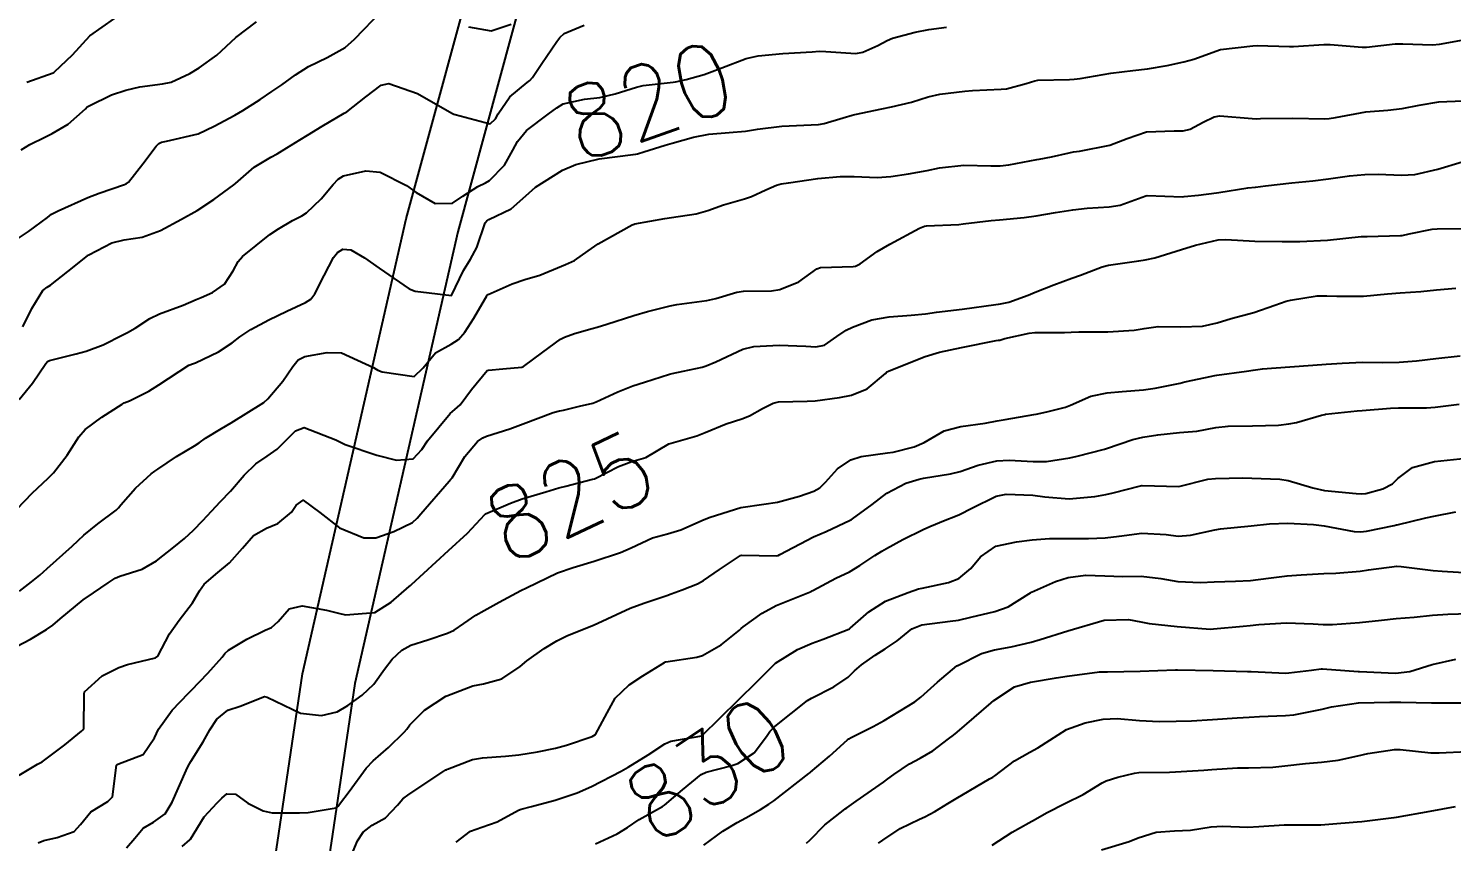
# Model space of a CAD drawing. Header units: metres. Extents: x 307586 to 320046, y 7427249 to 7434250.
# Drawn here: x 319139.2 to 319217.2, y 7427619.6 to 7427664.3 of the extents above; entities that cross this region are included whole.
import ezdxf
from ezdxf.enums import TextEntityAlignment as Align

# ---------------------------------------------------------------- set-up
doc = ezdxf.new("R2010")
doc.units = ezdxf.units.M
doc.header["$MEASUREMENT"] = 0
for name, color, linetype in [('Cotas', 45, 'Continuous'), ('Curvas de Nivel 1m', 11, 'Continuous'), ('Curvas de Nivel 5m', 15, 'Continuous'), ('Vias Secundárias', 230, 'Continuous')]:
    doc.layers.add(name, color=color, linetype=linetype)
doc.styles.add('Style-STANDARD', font='STANDARD.shx')

msp = doc.modelspace()

# ---------------------------------------------------------------- linework, layer by layer
at = {"layer": 'Curvas de Nivel 1m', "flags": 128}
for points, elevation in [([(319138.41, 7427652.601), (319139.178, 7427653.129), (319140.218, 7427653.882), (319140.32, 7427653.985), (319140.425, 7427654.079), (319140.803, 7427654.251), (319142.434, 7427654.979), (319143.053, 7427655.228), (319144.442, 7427655.7), (319144.534, 7427655.737), (319144.659, 7427655.828), (319145.451, 7427656.827), (319146.181, 7427657.813), (319146.328, 7427657.958), (319146.475, 7427658.033), (319146.743, 7427658.074), (319148.48, 7427658.485), (319149.359, 7427658.897), (319150.49, 7427659.513), (319150.92, 7427659.754), (319151.873, 7427660.369), (319152.509, 7427660.797), (319153.069, 7427661.178), (319153.821, 7427661.721), (319154.528, 7427662.184), (319155.552, 7427662.68), (319156.538, 7427663.217), (319157.047, 7427663.682), (319158.559, 7427665.258)], 818), ([(319139.089, 7427661.32), (319140.522, 7427661.822), (319140.558, 7427661.844), (319140.605, 7427661.879), (319141.593, 7427662.809), (319142.543, 7427663.86), (319144.557, 7427665.28)], 816), ([(319138.767, 7427657.598), (319139.252, 7427657.892), (319140.067, 7427658.295), (319140.479, 7427658.495), (319141.351, 7427659.005), (319142.291, 7427659.862), (319142.397, 7427659.958), (319142.495, 7427660.022), (319143.723, 7427660.623), (319144.509, 7427660.873), (319145.28, 7427661.054), (319146.514, 7427661.228), (319147.002, 7427661.317), (319148.019, 7427661.788), (319148.526, 7427662.103), (319149.501, 7427662.803), (319150.543, 7427663.76), (319151.675, 7427664.626)], 817), ([(319138.864, 7427647.895), (319139.357, 7427648.896), (319139.953, 7427649.884), (319140.191, 7427650.067), (319140.377, 7427650.185), (319141.332, 7427650.923), (319142.402, 7427651.788), (319142.434, 7427651.818), (319142.482, 7427651.849), (319143.749, 7427652.497), (319144.411, 7427652.668), (319145.415, 7427652.818), (319146.417, 7427653.174), (319147.568, 7427653.793), (319148.428, 7427654.283), (319149.333, 7427654.871), (319150.442, 7427655.684), (319150.527, 7427655.759), (319151.549, 7427656.651), (319152.465, 7427657.209), (319152.808, 7427657.386), (319153.348, 7427657.721), (319154.045, 7427658.147), (319154.48, 7427658.412), (319155.276, 7427658.911), (319156.492, 7427659.609), (319156.623, 7427659.688), (319157.665, 7427660.513), (319158.515, 7427661.147), (319158.929, 7427661.244), (319160.509, 7427660.7), (319162.391, 7427659.612), (319162.456, 7427659.574), (319162.492, 7427659.558), (319162.567, 7427659.534), (319164.487, 7427659.037), (319164.775, 7427659.302), (319164.931, 7427659.586), (319165.571, 7427660.515), (319166.519, 7427661.302), (319166.674, 7427661.414), (319166.806, 7427661.566), (319167.322, 7427662.349), (319168.14, 7427663.546), (319168.314, 7427663.776), (319168.55, 7427663.986), (319169.644, 7427664.442)], 819), ([(319163.301, 7427664.353), (319164.548, 7427664.143), (319165.634, 7427664.498)], 818), ([(319138.558, 7427637.897), (319139.376, 7427638.754), (319140.25, 7427639.592), (319140.54, 7427639.876), (319141.294, 7427640.838), (319141.934, 7427641.855), (319142.287, 7427642.258), (319143.202, 7427642.932), (319144.301, 7427643.648), (319144.421, 7427643.71), (319144.719, 7427643.826), (319145.774, 7427644.35), (319146.312, 7427644.711), (319147.97, 7427645.785), (319148.229, 7427645.877), (319148.325, 7427645.91), (319149.585, 7427646.517), (319150.342, 7427647.018), (319150.764, 7427647.336), (319151.369, 7427647.745), (319152.358, 7427648.277), (319153.342, 7427648.741), (319154.368, 7427649.229), (319154.662, 7427649.415), (319154.88, 7427649.705), (319155.383, 7427650.706), (319155.906, 7427651.695), (319156.12, 7427651.978), (319156.408, 7427652.16), (319156.845, 7427652.121), (319157.603, 7427651.672), (319158.395, 7427651.104), (319160.055, 7427649.966), (319160.376, 7427649.838), (319162.373, 7427649.61), (319163.02, 7427650.977), (319163.403, 7427651.6), (319163.754, 7427652.252), (319164.225, 7427653.592), (319164.3, 7427653.715), (319164.425, 7427653.787), (319165.635, 7427654.374), (319166.438, 7427655.077), (319166.973, 7427655.562), (319168.462, 7427656.496), (319169.191, 7427656.807), (319170.469, 7427657.103), (319172.329, 7427657.349), (319172.472, 7427657.362), (319172.578, 7427657.382), (319172.915, 7427657.486), (319174.086, 7427657.864), (319174.478, 7427657.973), (319175.648, 7427658.292), (319176.483, 7427658.466), (319177.601, 7427658.551), (319178.485, 7427658.636), (319179.157, 7427658.742), (319180.488, 7427658.895), (319182.094, 7427658.981), (319182.489, 7427659), (319182.813, 7427659.043), (319183.845, 7427659.356), (319184.338, 7427659.509), (319184.496, 7427659.546), (319185.978, 7427659.858), (319186.502, 7427659.967), (319187.597, 7427660.223), (319188.511, 7427660.511), (319189.147, 7427660.66), (319190.516, 7427660.817), (319190.937, 7427660.853), (319192.518, 7427660.927), (319192.809, 7427660.957), (319193.887, 7427661.236), (319194.364, 7427661.392), (319194.525, 7427661.419), (319196.266, 7427661.472), (319196.526, 7427661.48), (319196.838, 7427661.517), (319198.529, 7427661.817), (319199.738, 7427661.961), (319200.532, 7427662.042), (319201.622, 7427662.232), (319202.536, 7427662.427), (319203.087, 7427662.575), (319204.543, 7427663.11), (319206.32, 7427663.318), (319206.546, 7427663.325), (319208.332, 7427663.277), (319208.546, 7427663.279), (319210.208, 7427663.383), (319210.548, 7427663.39), (319212.318, 7427663.242), (319212.546, 7427663.242), (319214.125, 7427663.419), (319214.55, 7427663.429), (319216.16, 7427663.363), (319216.549, 7427663.399), (319217.867, 7427663.637)], 821), ([(319138.686, 7427633.387), (319139.335, 7427633.888), (319139.802, 7427634.269), (319140.19, 7427634.62), (319141.566, 7427635.86), (319141.891, 7427636.171), (319142.212, 7427636.465), (319142.981, 7427637.083), (319143.972, 7427637.833), (319144.105, 7427637.96), (319144.236, 7427638.116), (319145.039, 7427639.028), (319145.892, 7427639.814), (319146.099, 7427639.967), (319146.257, 7427640.081), (319147.29, 7427640.772), (319148.277, 7427641.363), (319148.529, 7427641.528), (319148.881, 7427641.774), (319149.751, 7427642.303), (319150.292, 7427642.62), (319152.077, 7427643.733), (319152.305, 7427643.932), (319153.122, 7427644.915), (319153.673, 7427645.716), (319153.963, 7427646.079), (319154.331, 7427646.258), (319155.56, 7427646.472), (319156.335, 7427646.465), (319158.1, 7427645.663), (319158.233, 7427645.572), (319158.322, 7427645.52), (319158.567, 7427645.411), (319160.318, 7427645.162), (319160.816, 7427645.633), (319161.501, 7427646.457), (319162.343, 7427646.935), (319162.758, 7427647.195), (319163.094, 7427647.603), (319163.601, 7427648.357), (319164.313, 7427649.591), (319164.335, 7427649.629), (319164.374, 7427649.666), (319165.705, 7427650.255), (319166.387, 7427650.484), (319167.22, 7427650.728), (319168.398, 7427651.215), (319168.628, 7427651.309), (319169.116, 7427651.533), (319169.868, 7427652.066), (319170.412, 7427652.44), (319172.284, 7427653.492), (319172.384, 7427653.531), (319172.424, 7427653.537), (319174.071, 7427653.831), (319174.429, 7427653.884), (319175.793, 7427654.096), (319176.435, 7427654.281), (319177.29, 7427654.588), (319178.445, 7427654.908), (319178.821, 7427655.043), (319179.601, 7427655.409), (319180.196, 7427655.662), (319180.456, 7427655.733), (319180.855, 7427655.793), (319182.459, 7427656.028), (319183.676, 7427656.143), (319184.461, 7427656.142), (319185.709, 7427656.089), (319186.461, 7427656.137), (319187.425, 7427656.278), (319188.465, 7427656.471), (319189.14, 7427656.62), (319190.468, 7427656.758), (319191.941, 7427656.731), (319192.468, 7427656.73), (319192.935, 7427656.779), (319194.471, 7427657.067), (319194.607, 7427657.093), (319195.268, 7427657.222), (319196.244, 7427657.443), (319196.476, 7427657.485), (319196.802, 7427657.531), (319198.48, 7427657.852), (319199.42, 7427658.234), (319200.487, 7427658.598), (319202, 7427658.649), (319202.488, 7427658.648), (319202.88, 7427658.735), (319203.586, 7427659.119), (319204.19, 7427659.42), (319204.498, 7427659.463), (319206.273, 7427659.315), (319206.496, 7427659.314), (319206.736, 7427659.325), (319208.506, 7427659.338), (319210.248, 7427659.3), (319210.506, 7427659.315), (319210.848, 7427659.377), (319212.51, 7427659.687), (319213.72, 7427659.789), (319214.512, 7427659.872), (319215.435, 7427660.06), (319216.516, 7427660.232), (319217.859, 7427660.293)], 822), ([(319138.137, 7427630.141), (319139.285, 7427630.75), (319140.154, 7427631.274), (319140.51, 7427631.522), (319140.911, 7427631.869), (319142.174, 7427632.912), (319142.735, 7427633.287), (319143.541, 7427633.836), (319143.926, 7427634.093), (319144.187, 7427634.202), (319145.414, 7427634.594), (319146.195, 7427635.043), (319147.145, 7427635.796), (319147.721, 7427636.276), (319148.217, 7427636.734), (319148.736, 7427637.264), (319149.206, 7427637.77), (319149.709, 7427638.295), (319150.244, 7427638.864), (319151.005, 7427639.749), (319151.636, 7427640.365), (319152.269, 7427640.796), (319152.817, 7427641.182), (319153.365, 7427641.719), (319153.814, 7427642.189), (319154.289, 7427642.357), (319156.03, 7427641.693), (319156.281, 7427641.551), (319156.539, 7427641.426), (319158.271, 7427640.843), (319159.347, 7427640.569), (319160.268, 7427640.645), (319160.747, 7427641.162), (319161.045, 7427641.629), (319162.298, 7427643.132), (319162.556, 7427643.352), (319162.842, 7427643.605), (319163.463, 7427644.447), (319164.322, 7427645.486), (319164.395, 7427645.517), (319165.18, 7427645.581), (319166.223, 7427645.672), (319166.325, 7427645.712), (319167.385, 7427646.507), (319168.348, 7427647.21), (319168.558, 7427647.331), (319169.108, 7427647.532), (319170.077, 7427647.801), (319170.356, 7427647.876), (319170.887, 7427648.041), (319172.363, 7427648.512), (319173.115, 7427648.733), (319174.369, 7427649.048), (319174.722, 7427649.114), (319176.372, 7427649.337), (319176.872, 7427649.443), (319178.016, 7427649.788), (319178.379, 7427649.838), (319179.917, 7427649.868), (319180.381, 7427649.933), (319181.418, 7427650.354), (319182.399, 7427651.077), (319182.615, 7427651.153), (319184.401, 7427651.194), (319184.53, 7427651.219), (319184.773, 7427651.346), (319185.723, 7427652.023), (319186.414, 7427652.423), (319188.033, 7427653.306), (319188.314, 7427653.412), (319188.425, 7427653.426), (319190.197, 7427653.511), (319190.427, 7427653.536), (319191.969, 7427653.718), (319192.43, 7427653.754), (319193.779, 7427653.89), (319194.434, 7427653.987), (319195.496, 7427654.16), (319196.439, 7427654.311), (319197.231, 7427654.408), (319198.442, 7427654.481), (319199.043, 7427654.575), (319200.452, 7427655.086), (319200.515, 7427655.096), (319202.451, 7427655.032), (319202.546, 7427655.035), (319203.344, 7427655.121), (319204.318, 7427655.248), (319204.454, 7427655.266), (319206.041, 7427655.51), (319206.458, 7427655.563), (319207.003, 7427655.626), (319208.46, 7427655.786), (319209.615, 7427655.895), (319210.463, 7427656.01), (319211.614, 7427656.172), (319212.465, 7427656.257), (319213.194, 7427656.274), (319214.465, 7427656.207), (319215.198, 7427656.25), (319216.469, 7427656.54), (319217.796, 7427656.95)], 823), ([(319138.66, 7427623.291), (319139.664, 7427623.884), (319139.923, 7427624.023), (319140.065, 7427624.126), (319141.168, 7427624.958), (319142.081, 7427625.706), (319142.16, 7427625.772), (319142.203, 7427625.849), (319142.223, 7427627.737), (319142.242, 7427627.849), (319143.221, 7427628.74), (319144.126, 7427629.185), (319144.593, 7427629.36), (319146.132, 7427629.721), (319146.268, 7427629.808), (319146.902, 7427631.048), (319147.429, 7427631.791), (319148.173, 7427632.747), (319148.546, 7427633.409), (319148.814, 7427633.774), (319149.555, 7427634.4), (319150.195, 7427634.938), (319150.915, 7427635.749), (319151.519, 7427636.434), (319152.22, 7427636.846), (319152.845, 7427637.102), (319153.589, 7427637.716), (319153.852, 7427638.098), (319154.24, 7427638.376), (319155.144, 7427637.701), (319156.22, 7427636.856), (319157.57, 7427636.312), (319158.213, 7427636.305), (319159.208, 7427636.661), (319160.226, 7427637.149), (319160.483, 7427637.383), (319160.682, 7427637.633), (319162.251, 7427639.427), (319162.339, 7427639.522), (319162.404, 7427639.608), (319163.093, 7427640.78), (319163.804, 7427641.595), (319164.08, 7427641.797), (319164.286, 7427641.89), (319165.573, 7427642.295), (319166.293, 7427642.569), (319167.938, 7427643.184), (319168.3, 7427643.279), (319168.513, 7427643.325), (319169.385, 7427643.529), (319170.121, 7427643.705), (319170.307, 7427643.772), (319171.497, 7427644.32), (319172.32, 7427644.649), (319172.957, 7427644.85), (319174.33, 7427645.292), (319174.468, 7427645.331), (319175.078, 7427645.463), (319176.113, 7427645.674), (319176.336, 7427645.744), (319176.865, 7427645.969), (319178.345, 7427646.658), (319178.943, 7427646.818), (319180.348, 7427646.892), (319181.799, 7427646.83), (319182.347, 7427646.794), (319182.827, 7427646.886), (319183.499, 7427647.359), (319184.008, 7427647.701), (319184.358, 7427647.874), (319185.43, 7427648.272), (319186.364, 7427648.444), (319187.574, 7427648.521), (319188.366, 7427648.612), (319188.965, 7427648.696), (319190.369, 7427648.866), (319192.229, 7427649.11), (319192.372, 7427649.134), (319192.471, 7427649.15), (319192.931, 7427649.244), (319193.989, 7427649.623), (319194.381, 7427649.789), (319195.406, 7427650.201), (319196.393, 7427650.56), (319196.866, 7427650.732), (319198.054, 7427651.185), (319198.404, 7427651.276), (319200.059, 7427651.511), (319200.407, 7427651.56), (319200.933, 7427651.677), (319202.413, 7427652.125), (319203.172, 7427652.366), (319204.418, 7427652.668), (319204.84, 7427652.684), (319206.418, 7427652.582), (319207.928, 7427652.577), (319208.418, 7427652.581), (319208.894, 7427652.58), (319210.419, 7427652.639), (319212.248, 7427652.84), (319212.421, 7427652.849), (319212.577, 7427652.853), (319214.422, 7427652.9), (319214.504, 7427652.907), (319214.882, 7427652.985), (319216.159, 7427653.241), (319216.427, 7427653.268), (319218.082, 7427653.291)], 824), ([(319144.543, 7427619.29), (319144.997, 7427619.82), (319145.463, 7427620.374), (319146.026, 7427620.71), (319146.67, 7427621.164), (319147.059, 7427621.795), (319147.822, 7427623.545), (319147.928, 7427623.782), (319148.066, 7427624.041), (319148.743, 7427625.107), (319149.119, 7427625.77), (319149.502, 7427626.355), (319150.099, 7427626.846), (319150.783, 7427627.069), (319152.111, 7427627.593), (319152.265, 7427627.574), (319154.098, 7427626.691), (319155.243, 7427626.551), (319156.099, 7427626.763), (319156.684, 7427627.102), (319157.478, 7427627.67), (319158.119, 7427628.286), (319158.688, 7427629.094), (319159.125, 7427629.65), (319159.649, 7427630.136), (319160.145, 7427630.422), (319161.065, 7427630.71), (319162.155, 7427631.075), (319162.521, 7427631.243), (319163.047, 7427631.601), (319163.698, 7427632.065), (319164.17, 7427632.328), (319164.983, 7427632.774), (319166.181, 7427633.41), (319166.485, 7427633.565), (319168.191, 7427634.38), (319169.042, 7427634.684), (319170.198, 7427635.028), (319171.646, 7427635.498), (319172.216, 7427635.756), (319173.388, 7427636.312), (319174.224, 7427636.538), (319174.94, 7427636.748), (319176.232, 7427637.311), (319176.551, 7427637.445), (319178.238, 7427637.975), (319179.493, 7427638.154), (319180.242, 7427638.265), (319181.456, 7427638.593), (319182.248, 7427638.879), (319182.563, 7427639.054), (319182.886, 7427639.364), (319183.531, 7427640.09), (319184.271, 7427640.585), (319184.843, 7427640.776), (319186.278, 7427640.971), (319186.59, 7427641.014), (319187.749, 7427641.308), (319188.285, 7427641.538), (319189.396, 7427642.184), (319190.294, 7427642.411), (319191.64, 7427642.603), (319192.298, 7427642.735), (319192.732, 7427642.812), (319194.301, 7427643.078), (319194.428, 7427643.102), (319195.02, 7427643.223), (319196.038, 7427643.482), (319196.309, 7427643.588), (319197.428, 7427644.081), (319198.319, 7427644.273), (319199.156, 7427644.336), (319200.322, 7427644.423), (319200.952, 7427644.522), (319202.328, 7427644.807), (319202.59, 7427644.866), (319203.721, 7427645.116), (319204.228, 7427645.217), (319204.334, 7427645.235), (319205.972, 7427645.458), (319206.337, 7427645.519), (319206.841, 7427645.586), (319208.339, 7427645.691), (319209.602, 7427645.785), (319210.341, 7427645.842), (319211.209, 7427645.894), (319212.342, 7427645.943), (319213.403, 7427645.939), (319214.342, 7427645.947), (319215.295, 7427646.028), (319216.345, 7427646.155), (319217.693, 7427646.297)], 826), ([(319147.592, 7427619.37), (319148.012, 7427619.731), (319148.038, 7427619.755), (319148.062, 7427619.78), (319148.806, 7427620.997), (319149.523, 7427621.765), (319149.78, 7427622.028), (319150.048, 7427622.258), (319150.531, 7427622.236), (319151.203, 7427621.743), (319152.037, 7427621.324), (319152.538, 7427621.222), (319154.035, 7427621.213), (319154.503, 7427621.238), (319156.04, 7427621.484), (319156.152, 7427621.578), (319156.234, 7427621.687), (319156.753, 7427622.383), (319157.683, 7427623.666), (319158.067, 7427624.067), (319158.921, 7427624.805), (319159.77, 7427625.643), (319159.913, 7427625.814), (319160.089, 7427626.049), (319160.883, 7427626.846), (319162.052, 7427627.611), (319162.113, 7427627.641), (319163.534, 7427628.181), (319164.12, 7427628.305), (319165.133, 7427628.57), (319166.13, 7427629.244), (319166.503, 7427629.564), (319167.46, 7427630.234), (319168.15, 7427630.662), (319168.733, 7427630.955), (319170.163, 7427631.52), (319172.172, 7427632.447), (319172.925, 7427632.733), (319174.18, 7427633.152), (319174.415, 7427633.233), (319175.024, 7427633.462), (319175.857, 7427633.785), (319176.191, 7427633.963), (319177.071, 7427634.566), (319178.212, 7427635.339), (319178.277, 7427635.355), (319180.212, 7427635.313), (319180.278, 7427635.333), (319180.378, 7427635.398), (319182.223, 7427636.373), (319182.926, 7427636.662), (319184.232, 7427637.27), (319184.283, 7427637.299), (319184.36, 7427637.349), (319185.432, 7427638.147), (319186.247, 7427638.767), (319187.29, 7427639.314), (319188.024, 7427639.536), (319188.257, 7427639.58), (319189.733, 7427639.813), (319190.263, 7427639.951), (319191.245, 7427640.289), (319192.272, 7427640.537), (319192.945, 7427640.571), (319194.272, 7427640.496), (319194.999, 7427640.496), (319196.275, 7427640.698), (319196.686, 7427640.795), (319198.184, 7427641.181), (319198.283, 7427641.213), (319199.74, 7427641.714), (319200.29, 7427641.833), (319201.106, 7427641.963), (319202.293, 7427642.089), (319203.248, 7427642.166), (319204.295, 7427642.358), (319204.955, 7427642.444), (319206.297, 7427642.46), (319207.72, 7427642.492), (319208.298, 7427642.557), (319208.708, 7427642.647), (319210.085, 7427643.042), (319210.258, 7427643.086), (319210.304, 7427643.095), (319212.043, 7427643.278), (319212.307, 7427643.304), (319213.872, 7427643.432), (319214.31, 7427643.442), (319215.845, 7427643.439), (319216.311, 7427643.477), (319217.626, 7427643.638)], 827), ([(319156.642, 7427618.323), (319157.221, 7427619.672), (319157.526, 7427620.162), (319158.026, 7427620.538), (319158.746, 7427620.939), (319159.417, 7427621.646), (319159.705, 7427621.985), (319160.049, 7427622.248), (319161.951, 7427623.501), (319162.063, 7427623.569), (319162.093, 7427623.579), (319162.152, 7427623.609), (319163.52, 7427624.144), (319164.069, 7427624.232), (319165.329, 7427624.319), (319166.071, 7427624.401), (319167.082, 7427624.564), (319168.075, 7427624.76), (319168.682, 7427624.929), (319170.082, 7427625.412), (319170.261, 7427625.517), (319170.901, 7427626.708), (319171.353, 7427627.501), (319172.12, 7427628.246), (319172.868, 7427628.74), (319174.053, 7427629.471), (319174.106, 7427629.497), (319174.133, 7427629.505), (319175.825, 7427629.766), (319176.139, 7427629.858), (319177.153, 7427630.43), (319178.16, 7427631.249), (319178.251, 7427631.33), (319178.363, 7427631.418), (319179.41, 7427632.168), (319180.175, 7427632.591), (319182.1, 7427633.371), (319182.157, 7427633.396), (319182.184, 7427633.411), (319183.45, 7427634.102), (319184.199, 7427634.444), (319184.758, 7427634.792), (319185.58, 7427635.336), (319185.974, 7427635.574), (319186.217, 7427635.715), (319187.12, 7427636.214), (319188.228, 7427636.765), (319188.598, 7427636.928), (319189.447, 7427637.288), (319190.015, 7427637.502), (319190.236, 7427637.592), (319190.904, 7427637.935), (319192.246, 7427638.594), (319192.786, 7427638.707), (319194.247, 7427638.645), (319194.916, 7427638.554), (319196.245, 7427638.443), (319197.642, 7427638.584), (319198.248, 7427638.691), (319198.65, 7427638.775), (319200.16, 7427639.161), (319200.232, 7427639.182), (319200.253, 7427639.183), (319202.253, 7427639.13), (319203.842, 7427639.531), (319204.26, 7427639.568), (319205.759, 7427639.597), (319206.26, 7427639.59), (319207.802, 7427639.524), (319208.259, 7427639.459), (319209.6, 7427639.047), (319210.252, 7427638.908), (319211.98, 7427638.735), (319212.259, 7427638.724), (319212.516, 7427638.751), (319213.446, 7427638.998), (319213.984, 7427639.275), (319214.269, 7427639.562), (319215.079, 7427640.178), (319216.278, 7427640.496), (319218.01, 7427640.674)], 828), ([(319162.625, 7427619.604), (319163.411, 7427620.207), (319164.026, 7427620.432), (319164.88, 7427620.732), (319166.04, 7427621.362), (319166.184, 7427621.424), (319166.76, 7427621.559), (319168.047, 7427621.904), (319169.258, 7427622.321), (319170.054, 7427622.662), (319171.679, 7427623.496), (319172.065, 7427623.722), (319173.147, 7427624.404), (319174.078, 7427625.012), (319174.402, 7427625.145), (319176.093, 7427625.45), (319178.113, 7427627.42), (319179.123, 7427628.41), (319180.097, 7427629.4), (319180.116, 7427629.417), (319180.133, 7427629.432), (319181.349, 7427630.178), (319182.15, 7427630.531), (319182.761, 7427630.757), (319184.162, 7427631.306), (319184.191, 7427631.321), (319184.225, 7427631.349), (319185.264, 7427632.247), (319186.178, 7427632.829), (319187.414, 7427633.312), (319187.986, 7427633.503), (319188.187, 7427633.556), (319189.623, 7427633.854), (319190.195, 7427634.07), (319190.853, 7427634.621), (319191.386, 7427635.262), (319192.219, 7427635.852), (319193.363, 7427636.098), (319194.223, 7427636.198), (319195.164, 7427636.28), (319196.223, 7427636.268), (319197.297, 7427636.267), (319198.224, 7427636.307), (319198.99, 7427636.407), (319200.227, 7427636.559), (319201.571, 7427636.485), (319202.226, 7427636.403), (319202.902, 7427636.448), (319204.229, 7427636.746), (319204.542, 7427636.795), (319206.232, 7427636.962), (319207.237, 7427637.075), (319208.234, 7427637.12), (319209.635, 7427637.046), (319210.232, 7427636.961), (319211.864, 7427636.651), (319212.229, 7427636.635), (319212.558, 7427636.678), (319214.058, 7427636.992), (319214.2, 7427637.024), (319214.233, 7427637.029), (319215.81, 7427637.404), (319216.241, 7427637.504), (319217.451, 7427637.745)], 829), ([(319176.201, 7427619.438), (319177.251, 7427620.205), (319178.032, 7427620.679), (319178.514, 7427620.937), (319179.321, 7427621.407), (319179.765, 7427621.684), (319180.048, 7427621.881), (319181.964, 7427623.371), (319182.019, 7427623.415), (319182.064, 7427623.455), (319183.104, 7427624.333), (319184.091, 7427625.224), (319184.161, 7427625.28), (319184.286, 7427625.348), (319185.486, 7427625.949), (319186.103, 7427626.292), (319187.783, 7427627.305), (319188.115, 7427627.556), (319189.025, 7427628.39), (319190.084, 7427629.28), (319190.112, 7427629.302), (319190.133, 7427629.309), (319191.442, 7427629.962), (319192.147, 7427630.166), (319193.055, 7427630.335), (319194.153, 7427630.585), (319194.657, 7427630.723), (319196.163, 7427631.21), (319198.169, 7427631.783), (319199.502, 7427631.834), (319200.168, 7427631.708), (319200.628, 7427631.613), (319202.166, 7427631.437), (319203.971, 7427631.306), (319204.165, 7427631.31), (319205.79, 7427631.47), (319206.167, 7427631.503), (319206.643, 7427631.558), (319208.169, 7427631.652), (319209.632, 7427631.582), (319210.168, 7427631.546), (319210.688, 7427631.553), (319212.169, 7427631.662), (319213.37, 7427631.799), (319214.172, 7427631.89), (319215.158, 7427631.961), (319216.174, 7427632.06), (319217.007, 7427632.119), (319218.175, 7427632.149)], 831), ([(319181.834, 7427619.555), (319182.018, 7427619.72), (319182.835, 7427620.558), (319183.857, 7427621.352), (319183.965, 7427621.429), (319184.044, 7427621.486), (319184.557, 7427621.852), (319186.059, 7427622.906), (319186.303, 7427623.075), (319186.632, 7427623.314), (319187.481, 7427623.899), (319188.077, 7427624.225), (319188.76, 7427624.616), (319189.631, 7427625.285), (319189.892, 7427625.485), (319190.097, 7427625.644), (319191.965, 7427627.252), (319192.114, 7427627.38), (319193.237, 7427628.124), (319194.125, 7427628.391), (319195.535, 7427628.624), (319196.128, 7427628.715), (319197.902, 7427628.953), (319198.131, 7427628.963), (319198.347, 7427628.961), (319200.131, 7427628.999), (319202.072, 7427629.07), (319202.132, 7427629.07), (319202.191, 7427629.071), (319204.132, 7427629.037), (319206.028, 7427628.978), (319206.132, 7427628.979), (319206.233, 7427628.978), (319208.131, 7427628.89), (319208.294, 7427628.896), (319209.527, 7427629.046), (319210.064, 7427629.111), (319210.134, 7427629.112), (319211.353, 7427629.022), (319212.097, 7427628.975), (319212.133, 7427628.977), (319212.166, 7427628.977), (319214.132, 7427628.886), (319214.931, 7427628.978), (319216.147, 7427629.353), (319217.442, 7427629.655)], 832), ([(319185.792, 7427619.548), (319186.019, 7427619.709), (319186.98, 7427620.359), (319188.037, 7427620.875), (319188.335, 7427621.001), (319188.882, 7427621.292), (319189.598, 7427621.734), (319190.05, 7427622), (319191.883, 7427623.074), (319192.062, 7427623.177), (319192.106, 7427623.206), (319192.167, 7427623.249), (319193.24, 7427624.074), (319194.083, 7427624.543), (319194.534, 7427624.776), (319195.179, 7427625.214), (319196.099, 7427625.794), (319197.129, 7427626.163), (319198.105, 7427626.351), (319198.882, 7427626.395), (319200.104, 7427626.29), (319201.186, 7427626.226), (319202.104, 7427626.242), (319202.952, 7427626.274), (319204.105, 7427626.338), (319205.448, 7427626.432), (319206.107, 7427626.473), (319206.676, 7427626.506), (319208.108, 7427626.554), (319208.562, 7427626.601), (319210.112, 7427626.911), (319210.627, 7427627.032), (319212.115, 7427627.26), (319213.825, 7427627.283), (319214.116, 7427627.287), (319214.425, 7427627.293), (319216.117, 7427627.254), (319217.802, 7427627.259)], 833), ([(319192.016, 7427619.451), (319193.117, 7427620.148), (319194.035, 7427620.675), (319194.391, 7427620.871), (319194.992, 7427621.216), (319196.048, 7427621.752), (319197.02, 7427622.224), (319198.06, 7427622.857), (319198.271, 7427622.968), (319198.909, 7427623.172), (319199.826, 7427623.402), (319200.067, 7427623.43), (319201.747, 7427623.456), (319202.068, 7427623.465), (319203.621, 7427623.564), (319204.07, 7427623.591), (319205.48, 7427623.681), (319206.072, 7427623.691), (319207.408, 7427623.732), (319208.074, 7427623.789), (319209.207, 7427623.918), (319210.077, 7427624.006), (319211, 7427624.105), (319212.083, 7427624.338), (319212.617, 7427624.472), (319214.088, 7427624.69), (319214.39, 7427624.684), (319216.086, 7427624.517), (319216.53, 7427624.512), (319218.088, 7427624.579)], 834)]:
    msp.add_lwpolyline(points, dxfattribs=dict(at, elevation=elevation))
at = {"layer": 'Curvas de Nivel 5m', "flags": 128}
for points, elevation in [([(319138.654, 7427643.896), (319139.395, 7427644.806), (319140.13, 7427645.882), (319140.222, 7427645.983), (319140.325, 7427646.038), (319141.779, 7427646.411), (319142.334, 7427646.562), (319143.274, 7427646.906), (319144.347, 7427647.449), (319144.595, 7427647.581), (319145.024, 7427647.823), (319145.826, 7427648.347), (319146.361, 7427648.596), (319147.646, 7427649.071), (319148.369, 7427649.387), (319148.641, 7427649.506), (319149.258, 7427649.771), (319149.913, 7427650.232), (319150.391, 7427650.962), (319150.676, 7427651.479), (319150.915, 7427651.752), (319152.415, 7427652.952), (319152.874, 7427653.27), (319153.655, 7427653.718), (319154.163, 7427653.976), (319154.427, 7427654.15), (319155.218, 7427654.92), (319155.888, 7427655.696), (319156.148, 7427655.992), (319156.45, 7427656.182), (319157.673, 7427656.454), (319158.454, 7427656.385), (319159.902, 7427655.645), (319160.439, 7427655.261), (319161.469, 7427654.66), (319162.433, 7427654.668), (319162.985, 7427655.057), (319163.806, 7427655.596), (319164.241, 7427655.797), (319164.448, 7427655.922), (319165.272, 7427656.771), (319165.733, 7427657.577), (319165.992, 7427658.06), (319166.484, 7427658.657), (319167.669, 7427659.552), (319168.141, 7427659.903), (319168.502, 7427660.123), (319169.656, 7427660.378), (319170.507, 7427660.484), (319171.347, 7427660.671), (319172.516, 7427661.043), (319172.876, 7427661.128), (319174.521, 7427661.323), (319174.649, 7427661.34), (319175.234, 7427661.463), (319176.234, 7427661.745), (319176.527, 7427661.847), (319177.197, 7427662.107), (319178.535, 7427662.618), (319179.182, 7427662.768), (319180.538, 7427662.891), (319182.15, 7427662.987), (319182.539, 7427663.013), (319182.906, 7427663), (319184.538, 7427662.894), (319184.922, 7427662.963), (319185.749, 7427663.338), (319186.269, 7427663.611), (319186.549, 7427663.724), (319187.796, 7427664.07), (319188.556, 7427664.204), (319189.517, 7427664.332)], 820), ([(319139.705, 7427619.578), (319140.011, 7427619.694), (319140.753, 7427619.869), (319141.677, 7427620.196), (319142.024, 7427620.585), (319142.6, 7427621.279), (319143.528, 7427621.835), (319143.775, 7427622.103), (319144.003, 7427623.831), (319144.026, 7427623.868), (319144.063, 7427623.887), (319145.458, 7427624.427), (319146.078, 7427625.333), (319146.294, 7427625.807), (319147.051, 7427626.843), (319147.951, 7427627.782), (319148.115, 7427627.945), (319149.014, 7427628.881), (319149.792, 7427629.763), (319149.944, 7427629.954), (319150.139, 7427630.139), (319151.141, 7427630.752), (319152.156, 7427631.249), (319152.492, 7427631.393), (319152.873, 7427631.723), (319153.473, 7427632.414), (319154.172, 7427632.573), (319155.521, 7427632.345), (319156.168, 7427632.169), (319156.563, 7427632.08), (319158.168, 7427632.21), (319159.054, 7427632.771), (319160.048, 7427633.641), (319160.126, 7427633.699), (319160.184, 7427633.748), (319162.203, 7427635.61), (319163.256, 7427636.561), (319164.193, 7427637.59), (319164.213, 7427637.611), (319164.233, 7427637.627), (319165.598, 7427638.218), (319166.242, 7427638.447), (319167.536, 7427638.841), (319168.248, 7427639.048), (319168.634, 7427639.152), (319170.106, 7427639.521), (319170.221, 7427639.552), (319170.254, 7427639.562), (319171.536, 7427640.228), (319172.268, 7427640.49), (319173.031, 7427640.723), (319174.283, 7427641.47), (319175.831, 7427641.911), (319176.289, 7427642.092), (319177.426, 7427642.565), (319178.297, 7427642.842), (319178.716, 7427642.999), (319179.418, 7427643.409), (319180.012, 7427643.698), (319180.308, 7427643.765), (319181.879, 7427643.807), (319182.31, 7427643.832), (319183.654, 7427644.016), (319184.315, 7427644.136), (319185.168, 7427644.493), (319186.175, 7427645.332), (319186.253, 7427645.412), (319186.334, 7427645.46), (319186.555, 7427645.547), (319188.342, 7427646.253), (319189.137, 7427646.5), (319190.348, 7427646.756), (319192.239, 7427647.139), (319192.352, 7427647.152), (319192.438, 7427647.163), (319192.723, 7427647.246), (319194.044, 7427647.545), (319194.356, 7427647.573), (319195.995, 7427647.575), (319196.357, 7427647.597), (319196.773, 7427647.62), (319198.357, 7427647.615), (319199.81, 7427647.714), (319200.359, 7427647.803), (319201.117, 7427647.905), (319202.361, 7427647.894), (319203.558, 7427647.921), (319204.363, 7427648.108), (319205.124, 7427648.344), (319206.369, 7427648.682), (319207.514, 7427649.073), (319208.146, 7427649.294), (319208.377, 7427649.351), (319209.837, 7427649.59), (319210.381, 7427649.6), (319210.915, 7427649.566), (319212.388, 7427649.565), (319213.692, 7427649.695), (319214.391, 7427649.754), (319215.536, 7427649.834), (319216.392, 7427649.925), (319217.448, 7427650.008)], 825), ([(319170.267, 7427619.516), (319171.463, 7427620.057), (319172.027, 7427620.414), (319172.66, 7427620.857), (319173.779, 7427621.473), (319173.944, 7427621.57), (319174.045, 7427621.646), (319175.039, 7427622.474), (319176.062, 7427623.327), (319176.336, 7427623.446), (319177.692, 7427623.802), (319178.071, 7427623.931), (319178.977, 7427624.513), (319179.652, 7427625.404), (319179.824, 7427625.674), (319180.099, 7427625.962), (319181.887, 7427627.373), (319182.114, 7427627.513), (319183.345, 7427628.134), (319184.126, 7427628.671), (319184.471, 7427629.005), (319184.854, 7427629.343), (319185.607, 7427629.869), (319186.146, 7427630.216), (319186.81, 7427630.663), (319187.616, 7427631.308), (319188.165, 7427631.542), (319189.716, 7427631.736), (319190.168, 7427631.794), (319190.853, 7427631.953), (319192.173, 7427632.264), (319192.897, 7427632.522), (319194.033, 7427633.232), (319194.118, 7427633.296), (319194.184, 7427633.332), (319195.498, 7427633.913), (319196.197, 7427634.127), (319197.133, 7427634.262), (319198.199, 7427634.232), (319199.187, 7427634.181), (319200.199, 7427634.204), (319201.267, 7427634.074), (319202.195, 7427633.908), (319203.449, 7427633.862), (319204.195, 7427633.899), (319205.363, 7427633.931), (319206.196, 7427633.971), (319207.182, 7427634.092), (319208.2, 7427634.22), (319208.972, 7427634.282), (319210.203, 7427634.347), (319210.866, 7427634.367), (319212.205, 7427634.479), (319212.662, 7427634.549), (319214.209, 7427634.749), (319214.451, 7427634.745), (319216.206, 7427634.518), (319216.692, 7427634.477), (319218.205, 7427634.394)], 830), ([(319198.013, 7427619.18), (319199.536, 7427619.649), (319200.023, 7427619.845), (319201.012, 7427620.162), (319202.029, 7427620.225), (319202.89, 7427620.261), (319204.033, 7427620.441), (319204.655, 7427620.479), (319206.033, 7427620.433), (319206.647, 7427620.46), (319208.035, 7427620.553), (319208.537, 7427620.553), (319210.036, 7427620.555), (319210.482, 7427620.588), (319212.039, 7427620.724), (319212.297, 7427620.749), (319214.043, 7427620.964), (319214.067, 7427620.965), (319214.2, 7427620.988), (319216.046, 7427621.304), (319217.437, 7427621.558)], 835)]:
    msp.add_lwpolyline(points, dxfattribs=dict(at, elevation=elevation))
at = {"layer": 'Vias Secundárias'}
for points in [[(319144.724, 7427723.644), (319159.778, 7427701.802), (319166.644, 7427689.064), (319167.214, 7427669.653), (319162.714, 7427653.109), (319157.069, 7427628.311), (319155.352, 7427616.716)], [(319144.724, 7427723.644), (319159.778, 7427701.802), (319166.644, 7427689.064), (319167.214, 7427669.653), (319162.714, 7427653.109), (319157.069, 7427628.311), (319155.352, 7427616.716)], [(319152.407, 7427616.749), (319154.198, 7427628.849), (319159.882, 7427653.816), (319164.284, 7427670), (319163.748, 7427688.288), (319157.285, 7427700.277), (319142.308, 7427722.006)], [(319152.407, 7427616.749), (319154.198, 7427628.849), (319159.882, 7427653.816), (319164.284, 7427670), (319163.748, 7427688.288), (319157.285, 7427700.277), (319142.308, 7427722.006)]]:
    msp.add_lwpolyline(points, dxfattribs=at)

# ---------------------------------------------------------------- texts
at = {"layer": 'Cotas', "style": 'Style-STANDARD'}
for s, rotation, p in [('820', 19.31823, (319173.161, 7427660.315, 820)), ('825', 25.43573, (319168.865, 7427638.588, 825)), ('830', 33.34616, (319176.437, 7427623.639, 830))]:
    msp.add_text(s, height=4, rotation=rotation, dxfattribs=at).set_placement(p, align=Align.MIDDLE_CENTER)

doc.saveas('drawing.dxf')
